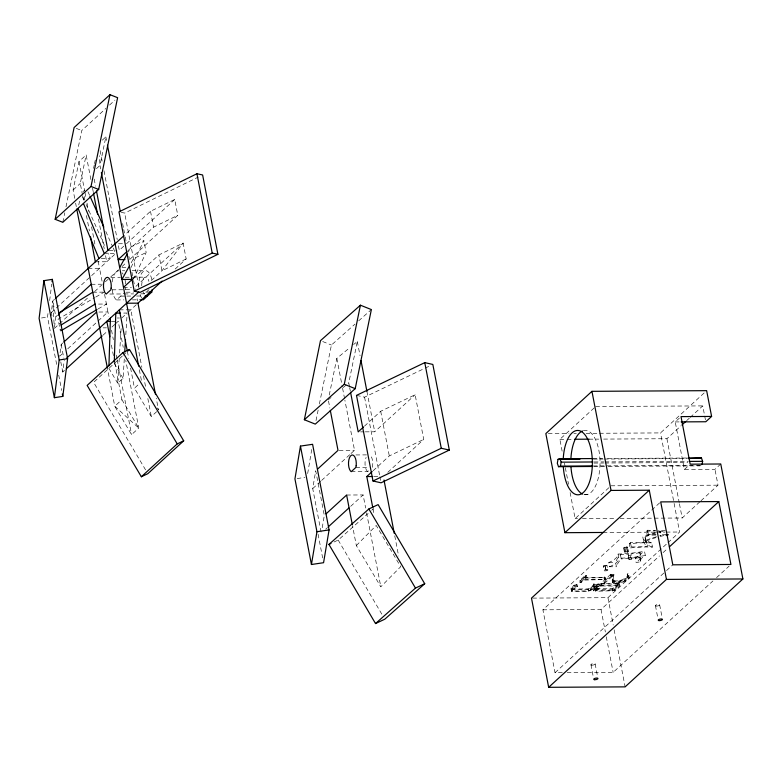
<?xml version="1.0" encoding="UTF-8"?>
<svg xmlns="http://www.w3.org/2000/svg" width="782" height="782" viewBox="0 0 782 782"><rect width="100%" height="100%" fill="white"/><g stroke="black" fill="none" stroke-linecap="round" stroke-linejoin="round"><path stroke-width="0.59" stroke-dasharray="3.91 2.93" d="M124.289 358.977L123.077 378.312L117.701 383.229L119.216 359.065M119.587 353.024L121.181 327.648M125.804 334.804L127.085 314.266M627.056 574.203L627.653 574.193L627.487 576.266C623.743 579.794 618.327 581.935 613.225 580.527L613.85 574.262L610.771 574.271L603.03 581.368L603.411 583.352L604.613 583.343L611.827 576.735L613.01 576.725L612.414 582.717C618.171 584.301 624.994 582.619 629.08 578.162L628.65 573.763L627.467 573.773L627.868 578.25C624.124 581.779 618.709 583.919 613.606 582.512L613.225 580.527M627.868 578.25L627.653 574.193M612.414 582.717L612.629 574.741L611.446 574.75L604.232 581.358L603.03 581.368M613.606 582.512L613.85 574.262M54.505 327.267L55.835 316.73L52.785 300.865L54.554 299.242M64.544 370.414L62.756 372.056L64.232 360.346M56.656 364.422L47.536 317.052L48.132 312.341M49.637 300.562L51.739 284.071M51.935 315.977L51.28 312.585L52.785 300.865L54.222 326.045M62.951 342.868L61.182 344.491L59.676 356.201L64.144 352.105M60.625 329.066L60.351 331.109L58.063 319.222L94.72 297.678M307.668 473.569L311.813 448.985M321.089 532.063L312.722 488.594L315.713 470.813L324.305 515.465L321.92 529.688M372.369 467.353L372.672 465.671A8.582 3.89 89.7 0 0 369.866 455.163M594.046 584.349L594.212 587.478L594.046 584.349L597.673 584.33L598.054 586.314L592.932 591.006L592.551 589.022L598.719 584.007L599.1 585.982L592.932 591.006M640.087 552.718A82.09 27.81 -10.9 0 1 631.788 553.793L630.957 553.881L631.768 558.094L631.142 559.433L629.06 559.658L628.503 554.135A82.09 27.81 -10.9 0 1 620.439 554.761A75.502 25.571 -10.9 0 0 615.6 562.551L616.412 566.764L609.598 566.764L608.787 562.551A24.77 8.387 -10.9 0 0 618.063 554.057A67.516 22.873 -10.9 0 0 644.515 551.29L645.326 555.503A18.944 6.422 -10.9 0 0 640.829 561.759L636.089 562.522L635.277 558.319A30.039 10.176 -10.9 0 0 640.087 552.718L640.898 556.921A30.039 10.176 -10.9 0 1 636.089 562.522M629.06 559.658L628.503 554.135M84.153 200.036L85.336 194.259M316.006 420.579L318.176 409.954M319.379 404.05L331.431 345.028L355.028 324.08M78.777 204.933L79.96 199.166M62.804 222.303L64.779 212.763M66.001 206.81L81.748 130.535L105.951 108.356M74.701 198.345L73.107 190.036L79.002 161.522L86.147 154.953L90.947 179.88M82.56 195.344L80.272 183.467L86.147 154.953M93.557 168.413L94.29 164.846M94.534 163.653L95.277 160.095M102.286 140.174L105.853 136.899L99.979 165.413L100.673 168.971M329.251 395.057L336.827 358.352L349.867 347.619M349.456 386.503L348.762 382.916L357.315 341.48L353.591 344.549M572.483 590.997L572.444 589.98L577.468 586.5L577.087 584.525L572.062 587.996L572.483 590.997L588.377 590.899L590.742 589.843L593.274 587.409L593.294 584.037L598.719 584.007M593.274 587.409L593.294 584.037M631.142 559.433L630.331 555.22L630.957 553.881M131.044 267.483L143.859 240.602L131.151 246.829L128.287 252.009M133.341 279.379L146.146 252.498L143.859 240.602M131.132 262.879L133.429 258.734L146.146 252.498M629.031 575.748L627.438 576.187L628.034 576.178M356.338 545.562L376.21 525.465L400.687 566.706L380.814 586.803L356.338 545.562L352.496 525.582M572.101 589.012L587.996 588.914L590.361 587.859L592.893 585.435M629.314 543.754L630.468 542.659A55.053 18.651 -10.9 0 0 646.616 542.151L647.428 546.364A55.053 18.651 -10.9 0 1 631.279 546.862L630.126 547.957L629.314 543.754A60.801 20.596 -10.9 0 1 651.689 542.933L652.501 547.146A60.801 20.596 -10.9 0 0 630.126 547.957M110.78 276.887L118.629 269.741M122.002 266.613L127.065 261.911M122.315 356.035L93.625 382.339L145.96 470.529M129.597 259.565L177.768 215.324L174.738 199.469L150.506 211.306L124.837 234.844M114.788 324.413L111.738 327.199M115.648 323.631L118.209 321.265L123.243 347.374M109.539 105.071L114.925 100.145M73.107 190.036L80.272 183.467M96.401 168.687L99.979 165.413L99.422 155.657M82.931 191.766L84.72 190.124M51.28 312.585L115.697 253.544L105.462 253.603M174.738 199.469L126.528 243.71L124.69 234.219M55.835 316.73L57.604 315.107M127.886 250.709L153.555 227.171L177.768 215.324M54.359 328.44L87.428 298.137M94.583 291.588L101.728 285.029M133.233 278.451L158.902 254.932L183.135 243.085L186.165 258.94L174.562 269.585M112.197 289.77A15.073 6.843 89.7 0 0 115.423 298.92L116.547 299.936L124.964 292.224M67.721 348.831L97.222 321.803M98.112 320.982L107.945 311.979L104.377 293.328M151.327 280.513L161.952 270.787L183.135 243.085L134.875 287.307L135.315 289.594M140.858 293.856L144.445 293.837L149.049 289.604M121.787 317.981L127.163 313.054L121.474 313.093M103.019 335.185L107.496 331.089M114.837 362.877L121.914 399.68L114.749 406.249L131.581 434.626L138.776 428.057L125.755 360.424M156.693 411.645L151.297 416.562L134.465 388.185L139.841 383.258M364.49 426.122L380.697 411.273L415.134 394.754L423.727 439.406L387.794 472.328M312.722 488.594L320.728 481.253M321.617 480.441L350.082 454.362M350.971 453.54L354.529 450.285L344.872 400.14M365.272 431.85L374.705 431.791L415.134 394.754M351.235 471.673L367.755 471.585L369.29 470.168M373.092 470.764L389.299 455.926L423.727 439.406M325.762 529.16L327.541 527.537M350.668 506.345L363.122 494.938L365.653 508.056M562.141 451.175L559.863 439.347L594.799 407.334M599.52 433.267L660.526 432.915L706.645 390.668M720.76 464L714.963 469.317L684.377 469.493L675.218 421.928L679.363 418.126M570.117 492.592L575.132 518.622L609.178 487.44M603.655 439.093L666.909 438.722L681.249 425.594M686.625 420.667L689.304 418.204M690.203 417.383L702.744 405.897L704.494 414.959M684.377 469.493L689.353 464.938M562.297 672.676L555.034 672.716L542.913 609.813L660.702 501.897M597.673 584.33L591.505 589.951L588.651 591.27L571.437 591.378L571.007 588.005L573.998 585.259L577.087 584.525M583.929 577.654L603.909 577.546L604.476 577.028L605.434 577.536L605.815 579.511L583.802 580.107L581.094 582.59L580.029 582.6L579.648 580.615L585.513 575.239L586.49 575.308L586.871 577.292L584.31 579.638L583.929 577.654L586.49 575.308M579.648 580.615L580.713 580.606L583.411 578.123L605.434 577.536M571.437 591.378L571.388 589.98L574.379 587.243L577.468 586.5M580.029 582.6L585.904 577.224L586.871 577.292M655.815 535.074A29.97 10.146 -10.9 0 0 647.164 535.514L646.352 531.301L647.545 530.206A152.705 51.729 -10.9 0 0 655.296 530.489M647.164 535.514L648.356 534.419A152.705 51.729 -10.9 0 0 656.108 534.692M571.046 589.393L588.269 589.296L591.124 587.966L593.831 585.493M584.31 579.638L604.291 579.521L604.857 579.012L604.476 577.028M594.545 588.719L599.598 584.095L601.583 583.45L618.836 583.352L619.373 583.978L619.755 585.962L614.623 590.654L595.561 591.3L594.545 588.719L595.561 591.3M595.952 588.514L601.563 583.958L617.985 584.164L618.367 586.148L613.694 590.43L596.646 590.791L595.952 588.514L596.646 590.791M594.926 590.703L599.98 586.07L601.964 585.435L619.217 585.337L619.755 585.962M603.411 583.352L611.153 576.256L614.232 576.236M596.334 590.498L601.944 585.943L618.367 586.148M620.146 518.368L682.178 518.007L700.095 501.585M700.995 500.773L718.013 485.172L714.963 469.317M596.265 588.807L612.326 588.709L617.985 584.164M595.18 589.315L612.208 589.217L614.241 588.67L619.373 583.978M532.698 598.113L607.946 597.673L667.066 543.51M667.965 542.688L679.607 532.014L660.526 432.915M542.913 609.813L601.026 609.471L659.47 555.924M663.068 552.63L667.564 548.514M555.034 672.716L665.619 571.398M666.518 570.577L672.813 564.809M567.136 672.647L613.147 672.373L712.94 580.948M716.537 577.644L729.127 566.119M123.214 355.214L125.902 352.76M136.303 304.697L127.896 312.399M123.81 246.164L119.284 250.26L118.141 244.326M105.345 281.774L109.871 277.698M612.032 580.733C617.79 582.316 624.613 580.645 628.699 576.178L628.65 573.763M358.655 320.855L371.362 309.574M334.07 542.004L338.186 540.069L368.136 513.471M371.763 510.255L373.581 508.642M328.274 399.788L331.06 397.491M343.171 387.52L348.762 382.916M623.616 547.918L626.959 546.833L627.809 547.371L628.62 551.574L627.369 552.385L624.427 552.121L623.616 547.918L624.456 548.446L627.809 547.371M624.427 552.121L627.77 551.046L628.62 551.574M95.766 297.062L104.143 292.145M98.053 308.958L106.44 304.032L95.062 304.1M121.259 212.362L124.67 213.085L198.296 177.084M186.165 258.94L161.952 270.787L158.902 254.932M356.504 395.369L364.568 397.188L424.02 368.674M425.125 368.146L430.628 365.497M603.254 565.943L606.891 565.22L607.076 565.924L605.346 566.637L603.43 566.647L603.254 565.943L604.242 570.86L606.158 570.85L607.888 570.137L606.891 565.22M607.888 570.137L607.702 569.423L605.796 569.443L604.066 570.156L604.242 570.86M635.277 558.319L640.028 557.546A18.944 6.422 -10.9 0 1 644.515 551.29M41.514 317.981L47.536 317.052M297.15 478.555L304.872 477.411M628.249 555.445L630.331 555.22M631.768 558.094L632.599 557.996A82.09 27.81 -10.9 0 0 640.898 556.921M118.522 243.759L123.097 243.73M109.04 250.318L117.007 250.269M101.22 258.519L110.321 258.461L107.848 252.948M95.355 261.823L106.714 261.755L105.345 254.629M121.953 267.542L126.498 267.512M88.19 268.422L99.549 268.363L102.628 284.218M122.373 270.767L124.807 270.758M132.119 270.719L145.52 270.64M110.897 277.327L120.457 277.278M125.237 277.248L145.55 277.131M91.25 284.277L101.484 284.218M123.488 287.375L131.454 287.326M112.022 289.819L132.324 289.702M92.775 292.214L103.009 292.145M126.176 292.214L133.487 292.175M145.677 292.106L149.323 292.087M109.793 294.042L122.94 293.964M124.133 293.954L133.693 293.895M120.721 296.124L125.589 296.095M126.811 296.085L131.679 296.055M136.557 296.026L142.647 295.997M116.547 299.936L123.859 299.897M132.383 299.848L140.916 299.799M119.372 309.848L130.819 309.78L141.865 367.374M98.864 312.028L107.945 311.979L108.835 316.505M117.241 318.01L119.509 317.991M111.386 321.304L118.209 321.265M103.068 327.853L106.499 327.834M595.698 406.513L702.744 405.897M675.218 421.928L679.92 421.899M360.551 431.879L364.089 431.86M548.27 433.57L569.013 433.453M573.9 433.423L576.334 433.404M586.099 433.345L598.298 433.277M559.863 439.347L565.953 439.308M567.165 439.308L573.245 439.269M589.061 439.171L598.797 439.122M339.192 450.373L354.529 450.285M355.878 454.948L366.504 454.889M592.893 458.565L602.648 458.506M607.526 458.477L686.801 458.017M593.411 459.112L603.166 459.054M604.378 459.044L687.31 458.565M594.095 461.967L603.851 461.918M605.072 461.908L688.004 461.429M593.9 463.071L603.655 463.012M604.877 463.003L687.808 462.524M593.372 465.935L701.913 465.3L699.978 465.867L606.079 466.404M355.849 467.45L368.83 467.372M593.88 466.483L604.857 466.414M373.864 476.502L378.586 476.473M610.967 485.798L718.013 485.172M346.612 495.026L363.122 494.938M584.193 494.498L587.468 494.478M575.132 518.622L577.566 518.613M582.434 518.583L615.278 518.398M603.147 532.464L655.336 532.161M656.548 532.151L665.042 532.102M666.254 532.092L679.607 532.014M593.675 586.021L599.1 585.982M594.428 586.334L598.054 586.314M608.787 562.551L615.6 562.551M76.284 128.395L81.748 130.535M322.673 341.529L331.431 345.028M604.857 579.012L605.815 579.511M367.755 471.585L366.993 470.891A8.582 3.89 89.7 0 1 366.113 457.392M144.445 293.837L143.673 293.142A8.582 3.89 89.7 0 1 142.862 291.784M157.29 407.969L158.492 410.003L156.214 398.126M121.914 399.68L138.776 428.057L114.749 406.249L107.652 369.436M114.25 363.395L123.077 378.312M108.864 368.283L117.701 383.229M338.186 540.069L382.339 615.033M87.995 191.795L89.48 195.099M105.805 231.492L112.725 246.926M113.224 248.031L115.198 252.439M82.618 196.712L84.104 200.026M86.088 204.434L105.374 247.435M128.893 256.398L129.362 258.51M137.114 298.753L137.544 300.962M60.771 361.861L62.756 372.056M704.709 416.083L705.579 420.618M666.909 438.722L679.216 502.621M679.441 503.803L682.178 518.007M658.366 531.007A29.97 10.146 -10.9 0 1 660.428 531.222L661.24 535.426A56.265 19.061 -10.9 0 0 659.676 535.836M647.545 530.206L648.356 534.419M659.646 604.818L662.237 618.249M655.394 533.344A40.596 13.753 -10.9 0 0 645.082 536.99L645.893 541.203A34.633 11.73 -10.9 0 0 652.501 547.146M645.13 537.654L645.942 541.867M655.785 532.493A56.265 19.061 -10.9 0 0 642.814 536.97L643.713 541.672M655.443 605.669L657.809 617.976M640.028 557.546L640.829 561.759M639.832 557.087L640.644 561.3M630.468 542.659L631.279 546.862M626.959 546.833L627.77 551.046M626.558 548.172L627.369 552.385M624.857 547.107L625.668 551.32M624.456 548.446L625.268 552.659M628.699 576.178L629.08 578.162M627.467 573.773L627.848 575.757M625.766 578.797L626.147 580.782M620.439 554.761L621.24 558.964A75.502 25.571 -10.9 0 0 616.412 566.764M624.388 578.709L624.769 580.684M618.063 554.057L618.875 558.26A24.77 8.387 -10.9 0 1 609.598 566.764M620.918 580.801L621.299 582.786M620.194 580.488L620.576 582.473M619.139 580.772L619.52 582.756M618.758 581.163L619.139 583.147M618.836 583.352L619.217 585.337M617.721 583.871L618.103 585.845M614.29 580.86L614.672 582.834M612.629 574.741L613.01 576.725M613.655 581.251L614.036 583.235M614.241 588.67L614.623 590.654M611.446 574.75L611.827 576.735M610.771 574.271L611.153 576.256M613.313 588.445L613.694 590.43M612.326 588.709L612.707 590.693M612.208 589.217L612.589 591.202M605.346 566.637L606.158 570.85M604.985 565.23L605.796 569.443M604.926 578.006L605.307 579.98M607.946 597.673L613.215 625.033M614.124 629.784L625.121 686.87M603.909 577.546L604.291 579.521M604.232 581.358L604.613 583.343M601.583 583.45L601.964 585.435M601.563 583.958L601.944 585.943M600.576 584.281L600.957 586.256M599.598 584.095L599.98 586.07M601.026 609.471L605.376 632.022M606.285 636.773L613.147 672.373M593.264 589.002L593.646 590.987M591.124 587.966L591.505 589.951M590.361 587.859L590.742 589.843M564.428 463.012L565.112 466.561M565.337 467.744L568.524 484.312M588.269 589.296L588.651 591.27M585.513 575.239L585.904 577.224M587.996 588.914L588.377 590.899M583.411 578.123L583.802 580.107M580.713 580.606L581.094 582.59M595.151 663.918L597.516 676.225M576.569 584.213L576.95 586.197M590.938 664.759L593.313 677.065M575.005 585.376L575.386 587.36M573.998 585.259L574.379 587.243M572.062 587.996L572.444 589.98M571.007 588.005L571.388 589.98M380.697 411.273L389.299 455.926M357.315 341.48L360.062 355.742M366.924 391.391L374.705 431.791M394.744 535.826L398.625 556.012M364.568 397.188L379.681 475.671M379.905 476.864L380.599 480.431M349.681 387.696L350.375 391.274M372.994 508.759L374.148 514.722M336.827 358.352L342.34 387.012M342.575 388.204L344.637 398.947M366.572 512.836L380.814 586.803M328.499 400.971L329.857 408.028M318.069 534.165L322.653 557.947M150.506 211.306L153.555 227.171M138.825 286.623L124.67 213.085M105.853 136.899L106.547 140.457M122.618 223.535L123.536 228.285M123.771 229.468L124.455 233.026M133.556 280.513L134.211 283.905M131.963 272.244L132.647 275.811M100.086 150.584L102.608 163.633M103.977 170.75L117.232 239.575M94.192 179.098L95.56 186.224M127.378 351.392L128.747 358.508M130.574 368.009L134.465 388.185M92.54 188.179L93.224 191.746M98.483 219.038L104.201 248.696M82.784 196.526L83.469 200.084M86.44 215.519L89.412 230.954M111.406 345.077L113.458 355.761M61.182 344.491L63.801 358.078M58.709 375.086L61.67 390.472M143.468 375.771L145.775 387.764M147.847 398.566L151.297 416.562M139.343 369.739L141.405 380.433M111.523 330.18L113.351 339.681M116.313 355.106L116.997 358.664M117.222 359.857L131.581 434.626M79.002 161.522L84.71 191.199M84.935 192.382L86.079 198.325M86.998 203.066L88.591 211.375M91.553 226.809L95.209 245.802M98.18 261.237L99.549 268.363M75.619 203.105L76.304 206.663M112.158 281.97A15.073 6.843 89.7 0 1 115.306 272.81M116.948 271.305A15.073 6.843 89.7 0 1 118.717 270.797M122.148 272.81A15.073 6.843 89.7 0 1 123.126 274.316M125.081 280.093A15.073 6.843 89.7 0 1 125.56 283.895M125.579 287.825A15.073 6.843 89.7 0 1 125.413 289.76M141.728 298.059A15.073 6.843 89.7 0 1 140.027 294.355M138.815 287.678A15.073 6.843 89.7 0 1 143.966 271.031A15.073 6.843 89.7 0 1 152.04 280.865M141.698 285.713A8.582 3.89 89.7 0 1 144.543 277.424A8.582 3.89 89.7 0 1 148.942 281.412M656.597 536.706A56.265 19.061 -10.9 0 0 643.625 541.183A49.344 16.715 -10.9 0 0 647.428 546.364M658.864 531.633A56.265 19.061 -10.9 0 1 660.428 531.222M645.893 541.203A40.596 13.753 -10.9 0 1 656.206 537.547M660.116 536.481A40.596 13.753 -10.9 0 1 666.166 535.113M659.304 532.268A40.596 13.753 -10.9 0 1 663.322 531.33M665.345 530.548A152.705 51.729 -10.9 0 1 658.473 530.538M646.616 542.151A49.344 16.715 -10.9 0 1 642.814 536.97M666.156 534.751A152.705 51.729 -10.9 0 1 660.888 534.761M660.223 535.308A29.97 10.146 -10.9 0 1 661.24 535.426M646.352 531.301A29.97 10.146 -10.9 0 1 656.157 530.89M583.362 430.667A32.179 14.604 89.7 0 1 600.009 461.527A32.179 14.604 89.7 0 1 584.604 494.683M651.689 542.933A34.633 11.73 -10.9 0 1 645.082 536.99M645.326 555.503A67.516 22.873 -10.9 0 1 618.875 558.26M629.314 558.338A82.09 27.81 -10.9 0 1 621.24 558.964M656.196 606.04A2.141 0.723 -10.9 0 0 659.627 605.014A2.141 0.723 -10.9 0 0 656.812 604.682A2.141 0.723 -10.9 0 0 656.196 606.04M591.681 665.13A2.141 0.723 -10.9 0 0 595.122 664.114A2.141 0.723 -10.9 0 0 592.326 663.771A2.141 0.723 -10.9 0 0 591.681 665.13"/><path stroke-width="1.17" d="M108.942 365.888L110.418 318.049M114.28 362.203L115.795 313.123L138.942 291.872M124.739 351.724L125.501 339.642M43.909 280.65L39.1 318.352L54.378 397.696L62.814 396.396L67.614 358.694L52.345 279.36L43.909 280.65L59.188 359.994L54.378 397.696M52.042 281.716L52.345 279.36M58.611 315.107L58.885 313.054L92.775 292.214M300.454 446.102L294.941 478.887L311.432 564.506L323.572 562.708L329.085 529.922L312.595 444.303L300.454 446.102L316.945 531.731L311.432 564.506M140.916 299.799L143.35 299.78L151.767 292.067L152.216 289.604M592.893 458.565L559.971 458.76L558.035 459.317L557.312 463.286L558.514 466.688L592.658 466.483M558.514 466.688L560.44 466.131L561.173 462.162L559.971 458.76M702.089 464.312L702.637 461.341L701.434 457.939L688.023 458.017M304.345 419.738L320.483 340.659L360.414 305.195L371.362 309.574L355.214 388.654L315.283 424.118L304.345 419.738L344.276 384.285L360.414 305.195M55.16 219.312L74.104 127.544L109.959 94.69L117.613 97.682L98.669 189.449L62.804 222.303L55.16 219.312L91.015 186.458L109.959 94.69M119.675 267.552L127.134 254.082M129.411 265.988L121.963 279.448L132.197 279.389M123.947 235.665L55.434 298.441M59.373 313.484L91.25 284.277M126.997 251.521L118.15 259.634L125.012 259.595M63.831 342.057L96.597 312.047M123.488 287.375L132.344 279.262M66.89 357.912L115.795 313.123L120.34 313.093M101.357 172.529L126.547 303.23L137.974 303.162L162.07 281.051M66.333 368.781L102.119 336.006M123.009 352.555L87.144 385.409L141.356 476.756L147.827 473.677L183.692 440.823L129.489 349.486L123.009 352.555L177.211 443.902L141.356 476.756M317.492 469.18L338.01 450.383L330.307 410.374M363.591 426.943L358.195 431.889L350.6 392.476M326.094 513.833L346.612 495.026L352.271 524.409M372.76 507.567L366.787 476.541L372.193 471.595M328.43 526.716L348.889 507.977M681.093 421.889L705.804 421.752L711.6 416.435L706.645 390.668L591.945 391.332L545.836 433.58L564.917 532.689L603.147 532.464M682.139 424.773L685.726 421.488M564.917 532.689L611.035 490.431L649.265 490.216L666.44 579.403L548.661 687.31L531.486 598.122L649.265 490.216M669.363 546.872L718.814 501.565L730.926 564.467L672.813 564.809L660.702 501.897L718.814 501.565M711.6 416.435L681.014 416.611L690.174 464.176L720.76 464L742.9 578.963L625.121 686.87L548.661 687.31M127.691 351.118L129.489 349.486M328.929 544.428L368.86 508.974L378.117 504.615L424.724 583.734L384.793 619.197L375.536 623.557L328.929 544.428L330.982 543.461M375.536 623.557L415.467 588.093L424.724 583.734M61.162 324.96L95.062 304.1M61.397 330.493L97.007 309.574M196.927 173.751L118.981 211.873L134.26 291.217L139.949 292.429L217.904 254.306L202.626 174.963L196.927 173.751L212.215 253.085L217.904 254.306M134.26 291.217L212.215 253.085M424.773 362.633L356.504 395.369L372.994 480.989L381.049 482.807L449.318 450.07L432.837 364.441L424.773 362.633L441.263 448.252L449.318 450.07M372.994 480.989L441.263 448.252M177.211 443.902L183.692 440.823M701.434 457.939L688.531 458.555M59.188 359.994L67.614 358.694M316.945 531.731L329.085 529.922M149.323 292.087L151.767 292.067M145.081 295.977L147.524 295.967M110.242 321.314L106.831 321.334L109.803 336.759M574.467 439.259L589.061 439.171M558.035 459.317L579.99 459.19M561.173 462.162L592.873 461.976M689.225 461.419L702.637 461.341M560.44 466.131L592.15 465.945M366.787 476.541L372.691 476.502M666.44 579.403L742.9 578.963M91.015 186.458L98.669 189.449M344.276 384.285L355.214 388.654M368.86 508.974L415.467 588.093M89.979 196.204L103.82 227.073M83.449 203.496L104.319 253.603M78.063 208.383L98.952 258.529M591.945 391.332L611.035 490.431M360.981 360.492L366.924 391.391M383.991 480.011L394.284 533.451M107.466 145.198L120.32 211.668M96.479 190.964L107.906 250.328M119.372 309.848L127.143 350.199M93.459 192.929L97.574 214.288M90.556 236.887L95.355 261.823M107.427 368.244L76.763 209.038M62.355 394.03L62.814 396.396M137.974 303.162L155.53 394.568M126.547 303.23L138.658 366.181M666.166 535.113A40.596 13.753 -10.9 0 1 668.209 534.722A152.705 51.729 -10.9 0 1 666.156 534.751M563.275 458.408A32.179 14.604 89.7 0 1 585.493 435.476A32.179 14.604 89.7 0 1 585.738 489.757A32.179 14.604 89.7 0 1 563.314 466.815M582.717 494.136A32.179 14.604 89.7 0 1 570.958 466.766M570.919 458.369A32.179 14.604 89.7 0 1 582.424 431.009M111.132 288.147L110.819 289.829L106.215 294.061L105.443 293.367A8.582 3.89 89.7 0 1 103.811 282.312A8.582 3.89 89.7 0 1 108.649 277.864A8.582 3.89 89.7 0 1 111.132 288.147M356.162 465.769L355.849 467.45L351.235 471.673L350.473 470.979A8.582 3.89 89.7 0 1 348.84 459.924A8.582 3.89 89.7 0 1 353.679 455.486A8.582 3.89 89.7 0 1 356.162 465.769M659.001 620.585A2.141 0.723 -10.9 0 0 662.422 619.559A2.141 0.723 -10.9 0 0 659.617 619.217A2.141 0.723 -10.9 0 0 659.001 620.585M594.486 679.675A2.141 0.723 -10.9 0 0 597.927 678.659A2.141 0.723 -10.9 0 0 595.131 678.307A2.141 0.723 -10.9 0 0 594.486 679.675"/></g></svg>
